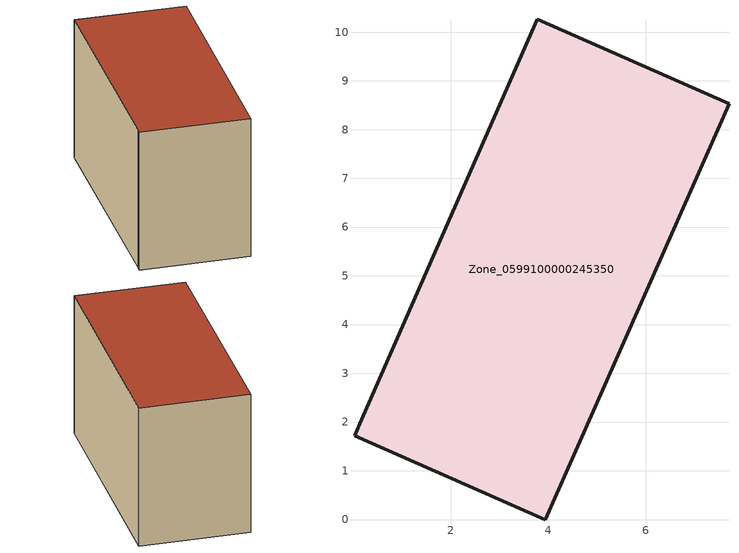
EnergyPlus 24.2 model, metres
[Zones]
Zone_0599100000245350
 floor ground (C_G): 0.14,1.96 3.77,10.26 7.71,8.53 3.94,0 0.03,1.72 z0
 wall outside (C_F): 3.94,0 7.71,8.53 3.77,10.26 0.14,1.96 0.03,1.72 3.94,0 z0:5.75
 roof outside (C_R): 3.77,10.26 0.14,1.96 0.03,1.72 3.94,0 7.71,8.53 z5.75
[BUILDING]
Pand.0599100000245350: North Axis=0; Terrain=City; Loads Convergence Tolerance Value=0.04; Temperature Convergence Tolerance Value=0.4; Solar Distribution=FullExterior; Maximum Number of Warmup Days=25; Minimum Number of Warmup Days=1
[Site:Location]
Rotterdam.The.Hague.AP_ZH_NLD Design_Conditions: Latitude=51.96; Longitude=4.45; Time Zone=1; Elevation=-4.5
[SITE:GROUNDTEMPERATURE:BUILDINGSURFACE]
18, 18, 18, 18, 18, 18, 18, 18, 18, 18, 18, 18
[MATERIAL] Thermal Absorptance=0.9; Solar Absorptance=0.7; Visible Absorptance=0.7
Name | Roughness | Thickness | Conductivity | Density | Specific Heat
G.TI.1946-1964 | MediumSmooth | 0.15 | 1 | 540 | 1210
F.TI.1946-1964 | Rough | 0.3 | 0.857143 | 1920 | 840
R.TI.1946-1964 | MediumRough | 0.2 | 0.277778 | 1500 | 1000
[CONSTRUCTION]
C_G: G.TI.1946-1964
C_F: F.TI.1946-1964
C_R: R.TI.1946-1964
[ZONE]
Zone_0599100000245350: Type=1; Multiplier=1; Ceiling Height=Autocalculate; Volume=Autocalculate; Floor Area=autocalculate; Part of Total Floor Area=Yes
[ZONEINFILTRATION:DESIGNFLOWRATE]
Infil_Zone_0599100000245350: Zone or ZoneList or Space or SpaceList=Zone_0599100000245350; Schedule=AlwaysOn; Design Flow Rate Calculation Method=Flow/Area; Flow Rate per Floor Area=0.003; Constant Term Coefficient=1; Temperature Term Coefficient=0; Velocity Term Coefficient=0; Velocity Squared Term Coefficient=0
[HVACTEMPLATE:ZONE:IDEALLOADSAIRSYSTEM]
Zone_0599100000245350: Maximum Heating Supply Air Temperature=50; Minimum Cooling Supply Air Temperature=13; Maximum Heating Supply Air Humidity Ratio=0.0156; Minimum Cooling Supply Air Humidity Ratio=0.0077; Heating Limit=NoLimit; Cooling Limit=NoLimit; Dehumidification Control Type=ConstantSensibleHeatRatio; Cooling Sensible Heat Ratio=0.7; Dehumidification Setpoint=60; Humidification Control Type=None; Humidification Setpoint=30; Outdoor Air Method=None; Outdoor Air Flow Rate per Person=0.00944; Outdoor Air Flow Rate per Zone Floor Area=0; Outdoor Air Flow Rate per Zone=0; Demand Controlled Ventilation Type=None; Outdoor Air Economizer Type=NoEconomizer; Heat Recovery Type=None; Sensible Heat Recovery Effectiveness=0.7; Latent Heat Recovery Effectiveness=0.65
[ZONECONTROL:THERMOSTAT]
ThermostatControl_Zone_0599100000245350: Zone or ZoneList=Zone_0599100000245350; Control Type Schedule=DualSetpointControlType; Control 1=Thermostat_Zone_0599100000245350; Temperature Difference Between Cutout And Setpoint=0
[THERMOSTATSETPOINT:DUALSETPOINT]
Thermostat_Zone_0599100000245350: Heating Setpoint Temperature Schedule=HeatingSetpoint_Zone_0599100000245350; Cooling Setpoint Temperature Schedule=CoolingSetpoint_Zone_0599100000245350
[SCHEDULE:COMPACT]
HeatingSetpoint_Zone_0599100000245350: Through: 12/31, For: AllDays, Until: 24:00, 21
CoolingSetpoint_Zone_0599100000245350: Through: 12/31, For: AllDays, Until: 24:00, 24
DualSetpointControlType: Through: 12/31, For: AllDays, Until: 24:00, 4
AlwaysOn: Through: 12/31, For: AllDays, Until: 24:00, 1
